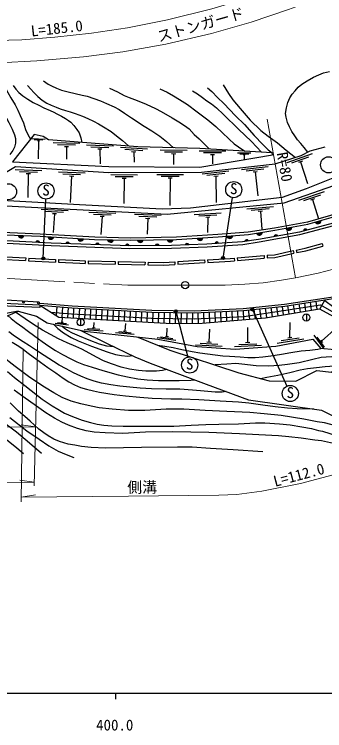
# Model space of a CAD drawing. Units: millimetres at full size, sheet at 1:1000; details may follow other scales. Extents: x 40000 to 680000, y 20000 to 380000.
# Drawn here: x 451030 to 502998, y 198715 to 318559 of the extents above; entities that cross this region are included whole.
import ezdxf
from ezdxf.enums import TextEntityAlignment as Align

# ---------------------------------------------------------------- set-up
doc = ezdxf.new("R2010")
doc.units = ezdxf.units.MM
doc.header["$LTSCALE"] = 1000
doc.linetypes.add('CHAIN', pattern=[18.5, 12, -1.5, 3.5, -1.5])
for name, color, linetype, lineweight in [('M-BGD', 7, 'Continuous', 25), ('M-BGD-EXST', 7, 'Continuous', 25), ('M-BMK', 2, 'CHAIN', 13), ('M-BMK-SRVR', 3, 'Continuous', 25), ('M-STR-HTXT', 7, 'Continuous', 13), ('M-TTL-BAND', 7, 'Continuous', 25)]:
    doc.layers.add(name, color=color, linetype=linetype, lineweight=lineweight)
doc.styles.add('ＭＳ ゴシック', font='')
doc.styles.get('ＭＳ ゴシック').set_extended_font_data('MS Gothic')

msp = doc.modelspace()

# ---------------------------------------------------------------- hatches: boundary and pattern name
at = {"layer": 'M-BGD'}
for points in [[(501409, 283802), (502361, 284075, -0.82183)], [(496519, 282778), (497494, 282957, -0.82183)], [(491590, 281943), (492568, 282100, -0.82183)], [(495158, 281474), (494542, 281364, -0.84072)], [(500057, 282459), (499452, 282298, -0.84072)], [(451657, 281593), (452647, 281552, -0.82183)], [(455268, 280383), (454643, 280416, -0.84072)], [(456652, 281364), (457641, 281305, -0.82183)], [(460264, 280173), (459638, 280195, -0.84072)], [(461643, 281070), (462632, 281012, -0.82183)], [(466638, 280855), (467628, 280832, -0.82183)], [(471637, 280788), (472627, 280806, -0.82183)], [(476636, 280876), (477626, 280893, -0.82183)], [(481629, 281118), (482618, 281179, -0.82183)], [(485249, 280228), (484624, 280188, -0.84072)], [(486618, 281449), (487606, 281525, -0.82183)], [(490229, 280639), (489610, 280544, -0.84072)], [(465261, 279998), (464635, 280020, -0.84072)], [(470258, 279823), (469632, 279845, -0.84072)], [(475257, 279858), (474631, 279853, -0.84072)], [(480255, 279985), (479630, 279962, -0.84072)]]:
    msp.add_hatch(color=256, dxfattribs=at).paths.add_polyline_path(points)
at = {"layer": 'M-BGD-EXST'}
for points in [[(486197, 277908, -1), (485758, 277669, -0.41421), (485858, 278008, -0.41421)], [(456107, 277834, -1), (455668, 277595, -0.41421), (455768, 277934, -0.41421)], [(478275, 269004, -1), (477836, 268765, -0.41421), (477936, 269104, -0.41421)], [(491123, 269280, -1), (490684, 269041, -0.41421), (490784, 269380, -0.41421)]]:
    msp.add_hatch(color=256, dxfattribs=at).paths.add_polyline_path(points)

# ---------------------------------------------------------------- linework, layer by layer
at = {"layer": 'M-BGD'}
for p, q in [((456212, 297620), (453964, 297714)), ((455831, 297486), (454333, 297549)), ((455251, 297360), (454901, 297375)), ((455076, 297367), (455017, 294368)), ((462022, 296934), (457524, 297063)), ((461264, 296656), (458265, 296741)), ((460106, 296389), (459406, 296409)), ((459756, 296399), (459746, 294319)), ((467621, 296521), (463123, 296660)), ((466862, 296244), (463864, 296337)), ((473303, 295992), (468812, 296276)), ((465703, 295980), (465004, 296002)), ((465354, 295991), (465397, 293561)), ((472536, 295740), (469542, 295929)), ((471369, 295513), (470671, 295557)), ((471020, 295535), (471085, 293809)), ((479955, 295761), (475456, 295822)), ((479201, 295471), (476201, 295512)), ((478047, 295187), (477347, 295196)), ((477697, 295191), (477680, 293462)), ((486472, 295661), (481972, 295661)), ((485722, 295361), (482722, 295361)), ((484572, 295061), (483872, 295061)), ((484222, 295061), (484222, 293561)), ((490653, 295335), (488403, 295335)), ((490278, 295185), (488778, 295185)), ((489703, 295035), (489353, 295035)), ((489528, 295035), (489535, 294240)), ((500884, 295201), (496636, 293718)), ((500275, 294671), (497443, 293682)), ((499288, 294008), (498628, 293778)), ((498958, 293893), (500106, 290252)), ((455645, 292392), (451148, 292547)), ((493527, 293036), (489054, 292544)), ((492814, 292656), (489832, 292328)), ((454885, 292118), (451887, 292221)), ((453726, 291857), (453026, 291881)), ((453376, 291869), (453270, 287915)), ((462901, 291958), (458406, 292165)), ((462138, 291693), (459142, 291831)), ((460976, 291446), (460277, 291478)), ((460626, 291462), (460375, 287079)), ((471673, 291652), (467173, 291686)), ((470921, 291358), (467921, 291381)), ((479386, 291726), (474886, 291726)), ((478636, 291426), (475636, 291426)), ((486965, 292304), (482493, 291802)), ((486253, 291922), (483272, 291587)), ((485144, 291496), (484448, 291417)), ((484796, 291456), (484843, 287078)), ((491704, 292232), (491008, 292155)), ((491356, 292194), (491798, 288212)), ((469769, 291067), (469069, 291072)), ((469419, 291069), (469374, 286933)), ((477486, 291126), (476786, 291126)), ((477136, 291126), (477096, 286573)), ((502893, 288854), (498630, 287413)), ((502278, 288329), (499436, 287369)), ((501285, 287677), (500622, 287453)), ((500953, 287565), (501952, 284335)), ((460036, 285693), (455540, 285881)), ((459275, 285425), (456277, 285550)), ((468028, 285217), (463533, 285431)), ((485646, 285319), (481156, 285029)), ((494424, 286378), (489941, 285987)), ((493703, 286014), (490714, 285753)), ((492584, 285615), (491886, 285554)), ((492235, 285585), (492467, 282644)), ((458113, 285173), (457414, 285203)), ((457763, 285188), (457508, 282061)), ((467265, 284953), (464268, 285096)), ((466102, 284708), (465403, 284742)), ((465752, 284725), (465531, 281743)), ((475640, 284913), (471142, 285052)), ((474881, 284637), (471882, 284729)), ((473722, 284372), (473022, 284394)), ((473372, 284383), (473267, 281795)), ((484917, 284971), (481923, 284778)), ((483789, 284598), (483090, 284553)), ((483440, 284575), (483382, 282074)), ((502594, 280193), (502708, 279757)), ((488365, 277827), (492851, 278203)), ((492851, 278203), (492888, 277754)), ((493347, 278244), (493385, 277796)), ((497745, 279022), (497839, 278582)), ((498223, 279125), (498317, 278685)), ((448418, 277586), (452913, 277364)), ((448440, 278035), (452935, 277813)), ((452935, 277813), (452913, 277364)), ((453434, 277789), (453412, 277339)), ((453412, 277339), (457907, 277117)), ((453434, 277789), (457929, 277567)), ((457929, 277567), (457907, 277117)), ((458428, 277542), (458406, 277093)), ((462918, 277345), (462908, 276895)), ((463418, 277334), (463408, 276884)), ((463408, 276884), (467907, 276784)), ((463418, 277334), (467917, 277233)), ((467917, 277233), (467907, 276784)), ((468416, 277222), (468406, 276772)), ((468416, 277222), (472915, 277122)), ((472915, 277122), (472905, 276672)), ((473415, 277111), (473405, 276661)), ((477893, 277167), (477920, 276718)), ((478391, 277197), (482884, 277469)), ((478391, 277197), (478418, 276748)), ((478418, 276748), (482911, 277020)), ((482884, 277469), (482911, 277020)), ((483382, 277499), (483409, 277050)), ((487868, 277786), (487906, 277337)), ((488365, 277827), (488402, 277379)), ((488402, 277379), (492888, 277754)), ((468406, 276772), (472905, 276672)), ((455281, 269889), (455276, 269507)), ((458147, 269673), (458034, 268163)), ((495853, 269693), (496067, 268291)), ((496797, 269815), (497002, 268449)), ((497736, 269959), (497939, 268608)), ((498675, 270104), (498876, 268766)), ((499614, 270248), (499813, 268925)), ((500553, 270393), (500750, 269083)), ((501492, 270537), (501687, 269241)), ((502979, 270655), (502188, 269276)), ((451079, 268669), (451056, 268802)), ((459095, 269602), (458964, 267860)), ((460042, 269531), (459912, 267807)), ((460968, 269467), (460876, 267753)), ((461917, 269416), (461824, 267700)), ((462866, 269365), (462773, 267647)), ((463814, 269313), (463721, 267594)), ((464763, 269262), (464670, 267541)), ((465712, 269211), (465618, 267488)), ((466660, 269159), (466567, 267435)), ((467609, 269108), (467515, 267381)), ((468557, 269056), (468464, 267328)), ((469506, 269005), (469412, 267275)), ((470455, 268954), (470361, 267222)), ((471403, 268902), (471309, 267169)), ((472352, 268851), (472258, 267116)), ((473300, 268800), (473206, 267063)), ((474211, 268756), (474182, 267008)), ((475161, 268740), (475131, 266955)), ((476111, 268724), (476081, 266902)), ((477061, 268708), (477030, 266848)), ((478011, 268692), (477980, 266828)), ((478961, 268676), (478930, 266836)), ((479911, 268660), (479880, 266844)), ((480861, 268644), (480830, 266852)), ((481746, 268667), (481829, 266860)), ((482695, 268710), (482779, 266890)), ((483644, 268754), (483726, 266973)), ((484593, 268797), (484673, 267055)), ((485542, 268841), (485620, 267138)), ((486491, 268884), (486568, 267221)), ((487440, 268928), (487515, 267303)), ((488389, 268971), (488462, 267386)), ((489338, 269015), (489409, 267469)), ((490178, 269099), (490413, 267556)), ((491124, 269198), (491362, 267639)), ((492070, 269297), (492310, 267722)), ((493016, 269396), (493257, 267816)), ((493962, 269495), (494193, 267975)), ((494908, 269594), (495130, 268133)), ((459023, 267060), (459110, 267852)), ((462138, 267637), (462138, 266437)), ((499928, 268448), (499928, 267248)), ((457871, 266889), (460107, 266635)), ((458261, 266995), (459751, 266826)), ((458849, 267080), (459197, 267040)), ((464095, 266154), (464584, 266126)), ((464339, 266140), (464390, 267016)), ((469567, 265600), (469678, 266834)), ((476578, 264672), (476622, 266075)), ((490116, 263684), (490129, 266145)), ((497169, 264507), (497215, 267001)), ((502470, 263852), (505067, 266228)), ((462743, 265811), (465888, 265630)), ((463279, 265990), (465376, 265870)), ((467960, 265327), (471097, 265036)), ((468503, 265488), (470594, 265293)), ((469324, 265622), (469811, 265577)), ((483637, 263755), (483748, 265907)), ((501185, 264855), (502881, 262613)), ((474961, 264471), (478081, 264041)), ((475509, 264607), (477590, 264321)), ((476335, 264705), (476821, 264639)), ((483288, 263772), (483987, 263737)), ((489766, 263668), (490465, 263699)), ((495045, 263552), (499486, 264277)), ((495737, 263969), (498698, 264452)), ((496823, 264450), (497514, 264563)), ((501669, 264563), (502936, 262888)), ((502322, 264048), (502618, 263657)), ((481360, 263271), (485854, 263040)), ((482124, 263532), (485120, 263378)), ((487895, 262983), (492391, 263186)), ((488631, 263316), (491628, 263451))]:
    msp.add_line(p, q, dxfattribs=at)
for points in [[(426951, 288583), (430899, 290705), (438238, 291940), (445194, 286728), (476650, 285142), (496191, 287012), (512868, 292806), (517096, 295107), (522949, 298929), (527737, 302652), (532216, 306810), (535237, 310019), (539352, 315403), (540586, 317158), (541708, 317995)], [(437576, 285100), (442494, 281971), (455345, 281440), (464475, 280903), (470481, 280768), (478189, 280903), (485146, 281337), (490241, 281727), (494638, 282432), (500185, 283451), (504066, 284563), (509297, 286362), (513856, 288192), (518630, 290458), (522811, 292895), (527079, 295916), (530817, 299069), (535949, 303848), (540152, 308691), (545203, 315626)], [(544902, 315830), (539867, 308917), (535688, 304101), (530576, 299341), (526856, 296204), (522614, 293201), (518460, 290780), (513711, 288525), (509171, 286702), (503957, 284910), (500102, 283805), (494576, 282790), (490198, 282087), (485121, 281699), (478175, 281266), (470482, 281131), (464490, 281266), (455363, 281803), (442606, 282330), (438494, 284946)], [(443309, 280588), (457194, 279856), (470398, 279393), (477370, 279450), (483311, 279677), (489295, 280066), (492004, 280482), (498850, 281698), (504547, 283216), (508097, 284284), (511857, 285738), (516530, 287732), (519641, 289371), (522413, 291075), (525425, 293085), (528858, 295672), (532000, 298323), (535752, 301807), (539432, 305776), (542610, 309675), (546355, 314845)], [(546003, 315084), (542273, 309934), (539111, 306055), (535452, 302108), (531719, 298641), (528593, 296005), (525179, 293431), (522184, 291433), (519430, 289741), (516347, 288116), (511697, 286132), (507959, 284686), (504431, 283625), (498758, 282113), (491935, 280901), (489249, 280489), (483290, 280101), (477360, 279875), (470404, 279818), (457212, 280280), (443331, 281013)], [(455281, 269889), (460672, 269483), (474063, 268758), (481146, 268639), (489398, 269018), (496320, 269742), (504832, 271050), (510148, 272376), (515686, 274309), (520660, 276571), (526950, 279918), (532170, 283318), (536355, 286647), (541629, 291176), (545684, 295321), (549405, 299748), (552260, 303456), (555569, 308599)], [(455305, 270214), (460693, 269809), (474074, 269084), (481141, 268966), (489374, 269343), (496279, 270066), (504768, 271370), (510054, 272688), (515564, 274612), (520516, 276864), (526784, 280199), (531979, 283583), (536147, 286899), (541406, 291414), (545442, 295540), (549151, 299952), (551993, 303644), (555299, 308782)], [(500168, 295478), (499589, 296265), (498991, 296939), (498455, 297579), (497974, 298228), (497493, 298948), (497088, 299723), (496793, 300477), (496531, 301335), (496447, 301985), (496582, 302938), (496810, 303796), (497142, 304561), (497540, 305195), (498034, 305786), (498581, 306350), (499180, 306858), (500090, 307457), (501114, 308043), (502032, 308428), (502802, 308757), (503808, 308989)], [(448980, 307137), (449548, 306212), (449968, 305465), (450474, 304594), (451159, 303424), (451618, 302514), (452007, 301651), (452545, 300395), (452919, 299275), (453300, 298467), (453751, 297660)], [(455920, 307406), (456680, 306883), (457261, 306577), (458086, 306202), (458942, 305890), (460041, 305615), (462384, 305062), (463249, 304848), (464352, 304499), (465458, 304094), (466492, 303656), (467726, 303084), (468596, 302622), (469452, 302035), (470642, 301247), (472790, 299863), (474082, 299081), (475383, 298165), (476507, 297270), (477704, 296250)], [(450829, 306626), (451274, 306048), (451787, 305479), (452482, 304905), (453294, 304360), (454184, 303809), (455137, 303349), (455970, 302921), (457021, 302484), (457632, 302217), (458149, 301938), (458913, 301514), (459604, 301130), (460130, 300794), (460477, 300511), (460986, 299937), (461520, 299307), (461900, 298709), (462183, 297909), (462345, 297119)], [(453244, 306636), (453812, 306037), (454307, 305481), (454989, 304830), (455711, 304214), (456454, 303716), (457213, 303385), (458045, 303020), (458684, 302773), (459623, 302480), (460385, 302264), (461229, 301958), (462438, 301513), (463345, 301141), (464269, 300703), (465103, 300250), (465953, 299756), (467250, 298929), (468141, 298225), (469121, 297439), (470143, 296537)], [(466942, 306212), (468284, 305565), (469439, 304988), (470252, 304662), (471595, 304139), (473099, 303503), (474697, 302805), (475616, 302322), (477482, 301253), (478591, 300586), (479506, 299973), (480282, 299380), (481143, 298476), (481983, 297711), (483635, 296029)], [(475407, 306096), (476601, 305538), (477674, 304947), (478692, 304312), (480019, 303479), (481673, 302274), (483426, 300926), (484785, 299765), (485832, 298807), (486987, 297697), (487833, 296913), (488565, 296402), (489623, 295656)], [(480866, 305772), (481696, 305233), (482515, 304644), (483255, 304095), (484024, 303575), (484873, 302908), (486048, 301818), (488582, 299354), (490724, 297310), (492431, 295481)], [(483364, 306286), (484096, 305639), (485042, 304641), (486105, 303625), (488081, 301600), (489570, 300102), (491186, 298278), (492639, 296762), (493529, 295881), (494215, 295370)], [(485975, 306747), (486880, 305320), (487644, 304275), (488825, 302812), (490540, 300838), (492310, 299128), (493507, 298200), (495115, 297056), (496523, 295858), (498106, 294613)], [(447884, 304934), (448519, 303589), (449283, 302039), (450116, 300487), (450653, 299344), (451054, 298405), (451228, 297770), (451228, 297028), (451077, 296348), (450782, 295779), (450282, 295129)], [(504938, 291385), (499919, 289339), (495904, 287901), (480558, 286148), (475804, 285958), (461960, 286673), (444923, 287657), (444305, 290427), (447729, 291064), (451225, 293093), (466870, 292102), (482397, 292173), (494720, 293537), (499088, 294926), (500591, 295694), (503077, 296394)], [(498223, 279125), (499755, 279453), (502594, 280193)], [(498317, 278685), (499858, 279015), (502708, 279757)], [(493347, 278244), (494599, 278349), (497745, 279022)], [(493385, 277796), (494665, 277903), (497839, 278582)], [(458406, 277093), (462002, 276915), (462908, 276895)], [(458428, 277542), (462018, 277365), (462918, 277345)], [(473415, 277111), (476003, 277053), (477893, 277167)], [(483382, 277499), (487187, 277729), (487868, 277786)], [(483409, 277050), (487220, 277280), (487906, 277337)], [(473405, 276661), (476012, 276603), (477920, 276718)], [(430367, 270984), (440677, 270984), (447810, 270890), (455070, 270433)], [(455281, 269889), (441848, 270489), (429932, 270489)], [(455276, 269507), (441840, 270058), (429932, 270058)], [(455281, 269889), (458473, 267888), (477471, 266824), (482500, 266866), (493110, 267792), (502119, 269314), (504497, 267986), (505321, 268929)], [(457124, 268734), (460607, 268472), (474027, 267745), (481161, 267625), (489474, 268006), (496130, 269021), (502312, 269948), (504909, 268457)], [(457124, 268734), (460607, 268472), (474027, 267745), (481161, 267625), (489474, 268006), (496130, 269021), (502312, 269948), (504909, 268457)], [(506983, 261561), (506912, 264972), (506214, 267802), (505321, 268929), (502855, 270746)], [(441669, 264625), (451655, 268916), (430718, 264908)], [(476575, 259126), (475828, 258986), (474836, 258880), (473041, 258880), (471843, 258960), (470344, 259221), (468903, 259532), (467302, 260064), (465981, 260609), (464792, 261203), (463675, 261811), (462344, 262529), (461306, 262959), (459878, 263593), (458441, 264290), (457062, 265004), (455772, 265700), (454237, 266644), (452867, 267633), (451244, 268740)], [(451655, 268916), (454723, 268088), (456539, 266952), (462800, 265530), (475038, 264194), (481668, 262970), (487987, 262538), (494811, 263043), (501008, 264225), (502366, 262671)], [(449964, 268190), (450494, 267660), (451327, 267019), (452458, 266202), (453186, 265657), (454453, 264710), (455693, 263848), (456836, 263034), (457917, 262327), (459099, 261631), (460492, 260923), (461497, 260447), (462596, 260001), (464038, 259517), (465828, 258973), (468421, 258264), (469966, 257895), (471698, 257590), (473272, 257394), (475189, 257274), (478617, 257274), (480579, 257330), (481182, 257404)], [(457601, 266711), (458329, 265985), (459265, 265268), (460557, 264519), (461741, 263959), (463943, 263052), (466594, 262074), (467953, 261675), (468971, 261460), (470016, 261379), (470829, 261455)], [(467775, 262914), (466545, 263063), (465271, 263393), (463547, 264029), (461963, 264708), (460746, 265225), (459927, 265652), (459410, 266004), (459002, 266393)], [(486525, 255442), (485836, 255335), (484654, 255335), (483451, 255442), (482214, 255596), (480863, 255676), (478757, 255830), (476444, 255830), (474004, 255904), (472130, 256005), (470386, 256165), (468722, 256365), (467171, 256579), (465612, 256874), (464416, 257214), (463233, 257602), (462156, 258050), (460952, 258598), (459715, 259227), (458546, 259881), (457569, 260483), (456018, 261486), (454554, 262449), (453571, 263084), (452508, 263786), (451084, 264729), (450087, 265424)], [(462176, 265672), (466560, 263494), (471225, 261266), (473775, 260172), (483132, 256675), (490241, 254090), (502481, 252348), (512285, 247415)], [(450676, 263694), (451487, 263208), (452287, 262682), (453371, 261892), (455430, 260341), (456627, 259499), (457964, 258577), (459201, 257686), (460135, 257087), (461118, 256560), (462131, 256115), (463114, 255862), (464291, 255547), (465304, 255344), (467768, 254979), (469633, 254756), (472057, 254523), (474095, 254350), (477247, 254248), (479057, 254248), (481923, 254132), (485484, 253870), (488588, 253726), (490307, 253550), (492647, 253223), (494733, 252954), (496779, 252712), (498406, 252595), (501193, 252531)], [(471715, 264557), (477085, 262363), (488646, 258604), (493676, 257265), (498159, 257186), (501707, 258948), (504120, 258685), (506950, 261009), (506983, 261561), (504651, 262411), (502366, 262671)], [(474999, 263215), (476212, 263054), (477601, 262815), (478579, 262608), (479383, 262433), (480799, 262167), (482072, 261944), (485950, 261422), (487035, 261345), (488834, 261245), (490139, 261169), (491375, 261169), (492629, 261242), (494007, 261414), (495783, 261703), (497354, 261985), (499083, 262239), (500533, 262383), (501872, 262546), (502366, 262671)], [(506382, 249320), (502949, 250221), (501727, 250379), (499528, 250804), (495701, 251443), (492887, 251725), (490467, 251920), (486611, 252094), (482964, 252252), (479398, 252483), (476435, 252483), (472880, 252296), (470163, 252296), (467403, 252516), (465252, 252747), (463889, 253023), (462181, 253415), (460573, 253865), (459064, 254475), (457643, 255246), (456087, 256166), (453646, 257816), (451179, 259621), (448865, 261421)], [(506814, 260897), (505621, 261121), (504089, 261239), (502385, 261137), (501029, 260803), (498704, 260281), (496755, 259999), (495378, 259824), (493580, 259698), (491505, 259771), (489132, 260032), (488106, 260142), (486629, 260040), (484683, 259892)], [(492267, 257640), (493298, 257833), (495135, 258166), (497146, 258664), (498878, 259066), (500111, 259284), (501652, 259460), (503061, 259652), (504653, 259757), (505364, 259707)], [(449888, 258780), (451057, 257817), (452806, 256473), (453862, 255617), (455720, 254185), (457392, 253036), (458301, 252484), (459440, 251833), (460746, 251286), (462398, 250690), (463767, 250264), (464911, 250000), (466025, 249824), (467355, 249731), (469266, 249638), (477756, 249638), (480664, 249808), (483080, 249953), (485271, 250009), (488581, 250064), (491437, 250197), (492967, 250197), (495457, 250063), (497210, 249867), (499177, 249573), (500766, 249251), (501980, 248957), (502605, 248828), (504900, 248089)], [(504485, 246763), (502478, 247191), (501335, 247293), (499083, 247631), (496973, 247888), (495262, 248063), (491947, 248213), (488746, 248382), (483599, 248612), (477553, 248718), (472981, 248634), (469226, 248452), (466270, 248558), (464412, 248665), (463078, 248869), (461631, 249263), (460121, 249817), (458983, 250317), (457732, 250985), (456291, 251895), (454335, 253289), (452864, 254359), (451006, 255709)], [(492643, 245362), (487685, 245674), (483877, 245945), (480790, 246164), (478375, 246164), (472325, 246079), (466324, 246001), (463892, 246113), (462292, 246271), (461175, 246455), (460051, 246652), (458624, 247066), (457671, 247474), (456717, 248025), (455999, 248533), (455151, 249183), (453665, 250518), (452790, 251248), (451758, 252194), (450311, 253556)], [(455607, 245101), (453554, 246802), (451369, 248678), (448799, 250587)], [(450261, 251085), (453100, 248851), (455190, 247456), (456829, 246378), (458358, 245481), (459692, 244912), (461010, 244404)], [(449191, 247860), (451470, 246060), (452565, 245101)]]:
    msp.add_lwpolyline(points, dxfattribs=at)
msp.add_lwpolyline([(450728, 293900), (466841, 293074), (482079, 292999), (494285, 295030), (494215, 295370), (482078, 296127), (471735, 296418), (456773, 297535), (455854, 298147), (454370, 298429)], close=True, dxfattribs=at)
for centre, radius in [((452566, 270440), 150), ((455061, 270283), 150), ((462138, 267037), 600), ((499928, 267848), 600)]:
    msp.add_circle(centre, radius, dxfattribs=at)
for centre, radius, start, end in [((501858, 284032), 505, 207.16081, 4.819), ((496989, 282964), 505, 201.58075, 359.23894), ((492064, 282118), 505, 200.28764, 357.94584), ((494860, 281365), 318, 19.96232, 180.18005), ((499768, 282326), 318, 24.80977, 185.0275), ((452156, 281670), 505, 188.80467, 346.46286), ((454953, 280345), 318, 6.87076, 167.08849), ((457152, 281432), 505, 187.80399, 345.46218), ((459949, 280130), 318, 7.88288, 168.10062), ((462143, 281138), 505, 187.80399, 345.46218), ((467135, 280941), 505, 189.88147, 347.53966), ((472130, 280895), 505, 192.17361, 349.8318), ((477129, 280982), 505, 192.17361, 349.8318), ((482117, 281246), 505, 194.73928, 352.39747), ((484940, 280154), 318, 13.61349, 173.83122), ((487104, 281585), 505, 195.54563, 353.20383), ((489928, 280538), 318, 18.6262, 178.84393), ((464946, 279955), 318, 7.88288, 168.10062), ((469943, 279779), 318, 7.88288, 168.10062), ((474945, 279801), 318, 10.36371, 170.58144), ((479944, 279919), 318, 12.07255, 172.29028)]:
    msp.add_arc(centre, radius, start, end, dxfattribs=at)
at = {"layer": 'M-BGD-EXST'}
for p, q in [((455888, 277714), (456286, 287649)), ((485978, 277789), (487560, 287897)), ((478056, 268885), (480057, 261196)), ((490904, 269161), (496682, 256347))]:
    msp.add_line(p, q, dxfattribs=at)
for centre, radius in [((503655, 293378), 1350), ((450046, 288878), 1350), ((456340, 288998), 1350), ((487769, 289230), 1350), ((485978, 277789), 250), ((455888, 277714), 250), ((478056, 268885), 250), ((490904, 269161), 250), ((480397, 259890), 1350), ((497236, 255117), 1350)]:
    msp.add_circle(centre, radius, dxfattribs=at)
at = {"layer": 'M-BMK'}
msp.add_lwpolyline([(381482, 263649), (384616, 265314), (390154, 267728), (396257, 270048), (402607, 271923), (409404, 273391), (415235, 274333), (419256, 274651), (424682, 275006), (433342, 275131), (447492, 274510), (470040, 273233), (478237, 273232), (479641, 273255), (486337, 273260), (489639, 273406), (492709, 273663), (495759, 274067), (498120, 274500), (501918, 275245), (506455, 276450)], dxfattribs=at)
at = {"layer": 'M-BMK-SRVR'}
msp.add_circle((479641, 273255), 600, dxfattribs=at)
at = {"layer": 'M-STR-HTXT'}
for p, q in [((498120, 274500), (493379, 301043)), ((455005, 266988), (454361, 239688)), ((452533, 262584), (452152, 236979)), ((454594, 249570), (452161, 249900)), ((454376, 240300), (451941, 240617)), ((452164, 237771), (454589, 238155))]:
    msp.add_line(p, q, dxfattribs=at)
for points in [[(518336, 333873), (510528, 329774), (502309, 325947), (497012, 323765), (490453, 321457), (484126, 319456), (476663, 317632), (469996, 316302), (463931, 315387), (457823, 314711), (452302, 314305), (445744, 314125), (439410, 314267), (433706, 313738), (425819, 312913), (421228, 312254), (420238, 312010), (412197, 310625), (404790, 309011), (397741, 307169), (389147, 304587), (382656, 302343), (376535, 299989), (368380, 296538)], [(437763, 310693), (442415, 310464), (448411, 310447), (454825, 310755), (462620, 311420), (469188, 312268), (476407, 313564), (484030, 315357), (490665, 317238), (496913, 319369), (501829, 321227), (510715, 325253), (517598, 328853), (521965, 331404)], [(578350, 293157), (570149, 283431), (563913, 276134), (560111, 271704), (556352, 267479), (553879, 265253), (548371, 261424), (540132, 256289), (535158, 253537), (527418, 249711), (518495, 246050), (511318, 243550), (506338, 242023), (498927, 240057), (492465, 238761), (488291, 238222), (485286, 238096), (470161, 237960), (452164, 237771)], [(428654, 249461), (441176, 249505), (454594, 249570)], [(424888, 240125), (435665, 240147), (448487, 240230), (454375, 240289)]]:
    msp.add_lwpolyline(points, dxfattribs=at)
at = {"layer": 'M-TTL-BAND'}
for p, q in [((40000, 205000), (579000, 205000)), ((468000, 205000), (468000, 204000))]:
    msp.add_line(p, q, dxfattribs=at)

# ---------------------------------------------------------------- texts
at = {"layer": 'M-BGD-EXST', "style": 'ＭＳ ゴシック'}
for p in [(455684, 287705), (487114, 287938), (479741, 258597), (496581, 253824)]:
    msp.add_text('S', height=1833, rotation=358.508, dxfattribs=at).set_placement(p, align=Align.BOTTOM_LEFT)
at = {"layer": 'M-STR-HTXT', "style": 'ＭＳ ゴシック'}
for s, rotation, p in [('ストンガード', 15.83, (475409, 313376)), ('L=185.0', 6.309, (453968, 314285)), ('R=80', 280.127, (494416, 295237)), ('L=112.0', 14.861, (494831, 238970)), ('側溝', 0.515, (469949, 237958))]:
    msp.add_text(s, height=1833, rotation=rotation, dxfattribs=at).set_placement(p, align=Align.BOTTOM_LEFT)
at = {"layer": 'M-TTL-BAND', "style": 'ＭＳ ゴシック'}
msp.add_text('400.0', height=1833, dxfattribs=at).set_placement((467844, 198195), align=Align.BOTTOM_CENTER)

doc.saveas('drawing.dxf')
